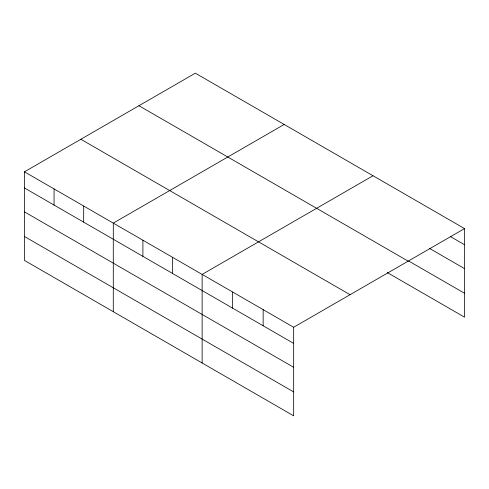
<?xml version="1.0" encoding="UTF-8"?>
<svg xmlns="http://www.w3.org/2000/svg" width="489" height="489" viewBox="0 0 489 489"><rect width="100%" height="100%" fill="white"/><g stroke="black" fill="none" stroke-linecap="round" stroke-linejoin="round"><path stroke-width="0.73" d="M24.45 171.828L293.663 327.257L293.663 415.833L24.45 260.405L24.45 171.828L195.337 73.167L464.55 228.595L464.55 317.172L387.3 272.575M284.176 124.457L113.289 223.118L113.289 311.695M373.015 175.753L202.134 274.408L202.134 362.985M293.663 327.257L464.55 228.595M450.271 236.487L464.55 244.732M429.495 248.4L464.55 268.638M408.718 261.034L464.55 293.266M138.943 105.722L408.156 261.157M80.844 139.267L350.057 294.696M24.45 187.959L293.663 343.388M24.45 211.865L293.663 367.294M24.45 236.499L293.663 391.927M263.155 309.641L263.155 325.778M232.642 292.025L232.642 308.162M172.519 257.312L172.519 273.449M142.904 240.215L142.904 256.352M83.68 206.022L83.68 222.153M54.065 188.925L54.065 205.056"/></g></svg>
